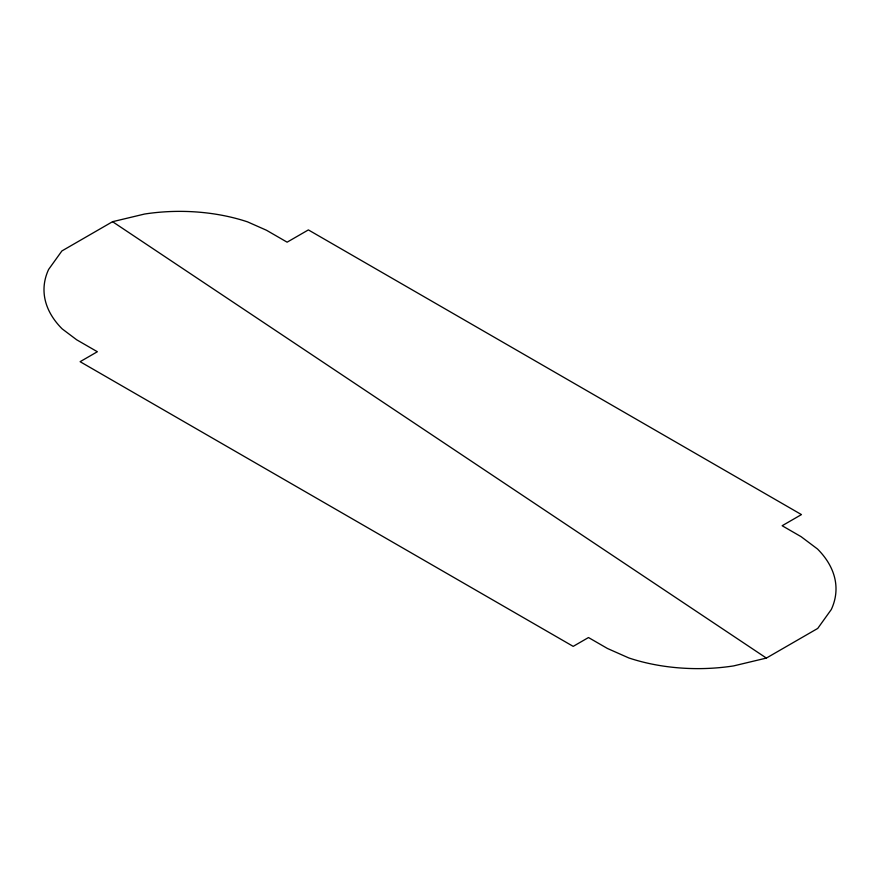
<?xml version="1.0" encoding="UTF-8"?>
<svg xmlns="http://www.w3.org/2000/svg" width="880" height="880" viewBox="0 0 880 880"><rect width="100%" height="100%" fill="white"/><g stroke="black" fill="none" stroke-linecap="round" stroke-linejoin="round"><path stroke-width="1.32" d="M112.563 221.694L61.886 250.954L48.62 269.434A135.696 78.342 0 0 0 62.183 328.889L76.703 339.812L97.361 351.736L80.113 361.691L573.199 646.371L588.489 637.538L607.431 648.472L628.804 657.943A138.138 79.75 0 0 0 733.623 665.907L766.37 658.075L817.729 628.43L831.292 609.521A138.138 79.75 0 0 0 817.498 548.999L801.097 536.668L782.155 525.734L801.449 514.591L308.374 229.911L287.122 242.176L266.475 230.252L247.544 221.87A135.696 78.342 0 0 0 144.573 214.038L112.563 221.694L766.37 658.075"/></g></svg>
